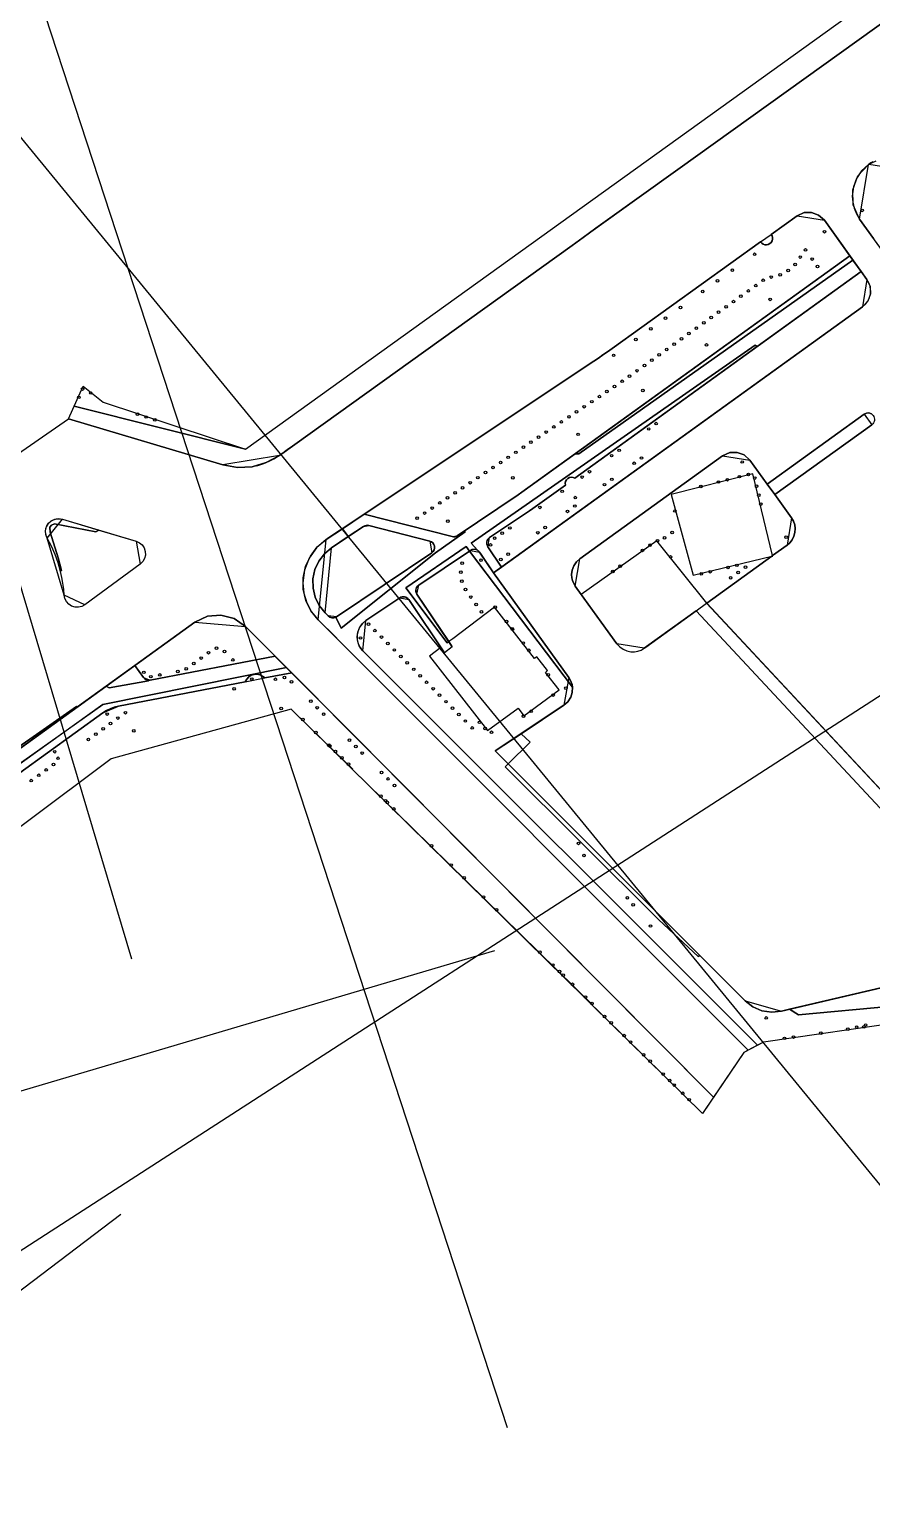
# Model space of a CAD drawing. Header units: metres. Extents: x 13966 to 15478, y -1639 to -430.
# Drawn here: x 14383.4 to 14512.6, y -1290.7 to -1066.7 of the extents above; entities that cross this region are included whole.
import ezdxf

# ---------------------------------------------------------------- set-up
doc = ezdxf.new("R2010")
doc.units = ezdxf.units.M
for name, color, linetype in [('BOUNDARY', 7, 'Continuous'), ('CURB', 7, 'Continuous'), ('ELECTR_CABLE', 7, 'Continuous'), ('ELECTR_CABLE_COMM', 7, 'Continuous'), ('GAS', 7, 'Continuous'), ('GRASS', 7, 'Continuous'), ('OVERHEAD_POWER_LINE', 7, 'Continuous'), ('ROAD', 7, 'Continuous'), ('SEWER', 7, 'Continuous'), ('SIDEWALK_PATH', 7, 'Continuous')]:
    doc.layers.add(name, color=color, linetype=linetype)

# ---------------------------------------------------------------- blocks, each defined once
blk = doc.blocks.new('СПИРЕЯ_GREFSHEIM')
blk.add_circle((0, 0), 0.2)
blk = doc.blocks.new('ПУЗЫРЕПЛОДНИК_LADY_IN_RED')
blk.add_circle((0, 0), 0.2)
blk = doc.blocks.new('ПУЗЫРЕПЛОДНИК_TINY_WINE_GOLD')
blk.add_circle((0, 0), 0.2)
blk = doc.blocks.new('ЛАПЧАТКА_GOLDFINGER')
blk.add_circle((0, 0), 0.2)
blk = doc.blocks.new('ИВА_БУЛЛАТА')
blk.add_circle((0, 0), 0.2)
blk = doc.blocks.new('КЛЕН_CRIMSON_SENTRY')
blk.add_circle((0, 0), 0.2)
blk = doc.blocks.new('КЛЕН_ГИННАЛА')
blk.add_circle((0, 0), 0.2)
blk = doc.blocks.new('КЛЕН_PRINCETON_GOLD')
blk.add_circle((0, 0), 0.2)

msp = doc.modelspace()

# ---------------------------------------------------------------- linework, layer by layer
at = {"layer": 'BOUNDARY'}
for points in [[(14369.74, -1140.02), (14389.41, -1126.41), (14391.67, -1121.39), (14394.71, -1123.83), (14416.58, -1131.07), (14571.79, -1019.44)], [(14517.93, -1218.8), (14496.01, -1221.94), (14492.95, -1223.55), (14486.61, -1232.9), (14423.56, -1170.9), (14395.94, -1178.55), (14250.71, -1287.29)]]:
    msp.add_lwpolyline(points, dxfattribs=at)
at = {"layer": 'CURB'}
for points in [[(14571.62, -1019.25), (14572.36, -1020.29), (14571.67, -1024.47), (14482.84, -1088.16)], [(14553.17, -1085.33), (14525.33, -1105.71), (14516.92, -1104.37), (14510.73, -1095.78), (14512.08, -1087.4), (14512.16, -1087.35), (14516.35, -1088.02), (14517.52, -1089.65), (14521.24, -1086.96), (14522.82, -1085.82), (14541.85, -1072.09), (14539.51, -1068.85)], [(14482.84, -1088.16), (14471.34, -1096.41), (14470.28, -1097.18), (14468.31, -1098.63), (14467.23, -1099.42), (14466.65, -1099.83)], [(14493.65, -1223.18), (14427.68, -1157.21), (14428.92, -1144.91), (14469.95, -1117.56), (14472.76, -1115.63), (14495.54, -1099.29), (14497.17, -1098.12), (14501.13, -1095.28), (14505.32, -1095.97), (14511.85, -1105.03), (14511.17, -1109.22), (14454.57, -1150), (14466.14, -1166.06), (14465.37, -1170.31), (14454.86, -1177.32), (14493.15, -1215.61), (14498.76, -1217.21), (14534.97, -1208.73), (14485.67, -1155.82), (14477.69, -1161.57), (14473.51, -1160.89), (14467.13, -1152.04), (14467.81, -1147.85), (14489.72, -1132.07), (14493.9, -1132.75), (14496.54, -1136.4), (14511.42, -1125.68)], [(14466.65, -1099.83), (14421.75, -1132.01), (14413.07, -1133.46), (14389.41, -1126.41)], [(14434.74, -1141.03), (14448.23, -1144.46), (14449.03, -1144.33), (14458.37, -1138.06), (14458.93, -1137.67), (14509.22, -1101.39)], [(14509.22, -1101.39), (14510.98, -1103.82)], [(14467.08, -1135.49), (14510.98, -1103.82)], [(14390.28, -1124.47), (14416.58, -1131.07)], [(14511.42, -1125.68), (14512.59, -1127.3), (14497.7, -1138.02), (14500.28, -1141.6), (14499.6, -1145.78), (14487.31, -1154.64), (14537.22, -1208.21), (14560.32, -1202.8), (14555.3, -1192.89)], [(14418.29, -1133.59), (14418.89, -1133.43), (14419.36, -1133.27), (14420.21, -1132.91), (14420.88, -1132.56), (14421.86, -1131.93), (14422.96, -1131.13), (14424.07, -1130.34)], [(14455.81, -1149.17), (14453.7, -1146.01), (14453.97, -1144.62), (14460.08, -1140.53), (14460.64, -1140.14), (14465.6, -1136.56)], [(14433.15, -1142.09), (14429.12, -1144.74)], [(14448.26, -1161.37), (14442.85, -1153.29), (14443.12, -1151.9), (14451.06, -1146.57), (14452.45, -1146.85), (14454.57, -1150)], [(14495.04, -1222.45), (14434.55, -1161.96), (14435, -1157.34), (14440.21, -1153.85), (14441.6, -1154.12), (14447.07, -1162.27)], [(14261.05, -1351.72), (14262.52, -1349.77), (14263.81, -1339.99), (14241.73, -1285.54), (14243.56, -1278.58), (14248.61, -1274.71), (14327.93, -1215.98), (14328.92, -1215.26), (14408.8, -1157.6), (14416.57, -1158.23), (14488.32, -1230.38)], [(14429.11, -1158.59), (14431.99, -1161.52)], [(14399.61, -1164.23), (14400.93, -1166.07), (14401.93, -1166.46), (14421.09, -1162.77)], [(14421.09, -1162.77), (14423.65, -1165.33)], [(14267.87, -1335.43), (14264.75, -1336.11), (14263.61, -1335.51), (14244.1, -1287.4), (14246.09, -1280.32), (14329.72, -1218.39), (14330.67, -1217.69), (14366.89, -1191.55), (14369.18, -1189.89), (14394.69, -1171.48), (14397.07, -1170.45), (14416.53, -1166.71), (14419.54, -1166.13), (14423.64, -1165.34)]]:
    msp.add_lwpolyline(points, dxfattribs=at)
for points in [[(14388.75, -1153.42), (14386.17, -1144.69), (14388.48, -1141.79), (14399.78, -1145.15), (14400.4, -1148.68), (14391.94, -1154.92)], [(14435.45, -1142.76), (14444.82, -1145.14), (14445.13, -1146.94), (14430.49, -1156.76), (14429.23, -1156.63), (14428.75, -1156.15), (14429.75, -1146.16), (14434.65, -1142.9)]]:
    msp.add_lwpolyline(points, close=True, dxfattribs=at)
at = {"layer": 'ELECTR_CABLE'}
msp.add_line((14143.68, -1300.06), (14454.79, -1207.93), dxfattribs=at)
at = {"layer": 'ELECTR_CABLE_COMM'}
msp.add_line((14456.71, -1281.1), (14354.22, -967.82), dxfattribs=at)
at = {"layer": 'GAS'}
for p, q in [((14378.96, -1079.46), (14616.6, -1369.15)), ((14370.31, -1112.78), (14399.07, -1209.19))]:
    msp.add_line(p, q, dxfattribs=at)
at = {"layer": 'GRASS'}
for points in [[(14512.87, -1098.75), (14510.73, -1095.78), (14509.74, -1093.61), (14509.67, -1091.31), (14510.47, -1089.15), (14512.08, -1087.4), (14512.16, -1087.35), (14513.25, -1086.85)], [(14517.93, -1218.8), (14496.01, -1221.94), (14495.04, -1222.45), (14434.55, -1161.96), (14434.24, -1161.59), (14433.99, -1161.18), (14433.81, -1160.74), (14433.71, -1160.27), (14433.72, -1160.19), (14433.72, -1160.11), (14433.7, -1160.03), (14433.67, -1159.95), (14433.67, -1159.89), (14433.67, -1159.84), (14433.76, -1159.1), (14434.03, -1158.42), (14434.44, -1157.83), (14435, -1157.34), (14440.21, -1153.85), (14440.39, -1153.76), (14440.57, -1153.7), (14440.77, -1153.68), (14440.96, -1153.7), (14441.15, -1153.76), (14441.32, -1153.85), (14441.47, -1153.97), (14441.6, -1154.12), (14446.53, -1161.47), (14444.77, -1162.81), (14453.69, -1174.2), (14458.38, -1170.74), (14459.25, -1171.92), (14464.63, -1167.94), (14462.54, -1165.27), (14462.89, -1164.99), (14461.23, -1162.87), (14460.88, -1163.14), (14454.72, -1155.27), (14448.33, -1160.13), (14447.72, -1160.56), (14442.85, -1153.29), (14442.77, -1153.16), (14442.72, -1153.02), (14442.69, -1152.88), (14442.68, -1152.73), (14442.71, -1152.49), (14442.79, -1152.26), (14442.93, -1152.06), (14443.12, -1151.9), (14450.89, -1146.69), (14466.69, -1167.53), (14466.66, -1168.34), (14466.42, -1169.1), (14465.98, -1169.77), (14465.37, -1170.31), (14458.83, -1174.68), (14454.86, -1177.32), (14456.84, -1179.3), (14456.39, -1179.75), (14479.92, -1203.23), (14485.95, -1208.82), (14486.22, -1208.68), (14493.15, -1215.61), (14494.36, -1216.55), (14495.75, -1217.14), (14497.24, -1217.37), (14498.76, -1217.21), (14499.98, -1216.93), (14501.37, -1217.8), (14515.7, -1216.45)], [(14369.19, -1189.89), (14394.69, -1171.48), (14395.24, -1171.13), (14395.83, -1170.84), (14396.44, -1170.61), (14397.07, -1170.45), (14416.53, -1166.71), (14416.75, -1166.3), (14417.05, -1165.97), (14417.43, -1165.72), (14417.87, -1165.58), (14418.33, -1165.55), (14418.78, -1165.64), (14419.19, -1165.83), (14419.54, -1166.13), (14423.64, -1165.34), (14488.32, -1230.38), (14486.61, -1232.9), (14469.76, -1216.33), (14469.81, -1216.28), (14442.24, -1189.22), (14432.98, -1180.17), (14433.03, -1180.12), (14428.83, -1176.09), (14423.56, -1170.9), (14395.94, -1178.55), (14250.71, -1287.29)]]:
    msp.add_lwpolyline(points, dxfattribs=at)
for points in [[(14448.23, -1144.46), (14434.74, -1141.03), (14469.95, -1117.56), (14470.66, -1117.09), (14471.36, -1116.61), (14472.06, -1116.12), (14472.76, -1115.63), (14495.54, -1099.29), (14495.72, -1099.49), (14495.94, -1099.63), (14496.19, -1099.71), (14496.46, -1099.72), (14496.72, -1099.66), (14496.95, -1099.54), (14497.15, -1099.36), (14497.29, -1099.13), (14497.36, -1098.87), (14497.36, -1098.61), (14497.3, -1098.36), (14497.17, -1098.12), (14501.13, -1095.28), (14502.22, -1094.79), (14503.37, -1094.76), (14504.44, -1095.16), (14505.32, -1095.97), (14509.22, -1101.39), (14458.93, -1137.67), (14458.37, -1138.06), (14449.03, -1144.33), (14448.84, -1144.42), (14448.64, -1144.48), (14448.43, -1144.49)], [(14465.6, -1136.56), (14465.59, -1136.27), (14465.65, -1136), (14465.79, -1135.75), (14466, -1135.55), (14466.25, -1135.42), (14466.53, -1135.37), (14466.81, -1135.39), (14467.08, -1135.49), (14510.98, -1103.82), (14511.85, -1105.03), (14512.34, -1106.11), (14512.37, -1107.26), (14511.98, -1108.34), (14511.17, -1109.22), (14455.79, -1149.12), (14453.7, -1146.01), (14453.55, -1145.64), (14453.55, -1145.26), (14453.69, -1144.91), (14453.97, -1144.62), (14460.08, -1140.53), (14460.64, -1140.14)], [(14416.58, -1131.07), (14390.28, -1124.47), (14391.67, -1121.39), (14394.71, -1123.83)], [(14497.7, -1138.02), (14496.54, -1136.4), (14511.42, -1125.68), (14511.78, -1125.51), (14512.16, -1125.5), (14512.52, -1125.63), (14512.81, -1125.89), (14512.91, -1126.07), (14512.97, -1126.25), (14513, -1126.44), (14512.99, -1126.64), (14512.94, -1126.83), (14512.85, -1127.01), (14512.74, -1127.17), (14512.59, -1127.3)], [(14467.13, -1152.04), (14466.89, -1151.64), (14466.71, -1151.21), (14466.6, -1150.76), (14466.57, -1150.29), (14466.65, -1149.58), (14466.9, -1148.92), (14467.29, -1148.34), (14467.81, -1147.85), (14489.72, -1132.07), (14490.8, -1131.58), (14491.95, -1131.54), (14493.03, -1131.94), (14493.9, -1132.75), (14496.54, -1136.4), (14497.7, -1138.02), (14500.28, -1141.6), (14500.58, -1142.11), (14500.77, -1142.66), (14500.84, -1143.24), (14500.81, -1143.83), (14500.66, -1144.4), (14500.4, -1144.93), (14500.04, -1145.39), (14499.6, -1145.78), (14497.39, -1147.37), (14494.37, -1134.85), (14481.83, -1138.02), (14485.21, -1150.36), (14497.25, -1147.48), (14487.31, -1154.64), (14479.65, -1145.13), (14468.05, -1153.32)], [(14386.17, -1144.69), (14385.95, -1144.13), (14385.91, -1143.55), (14386.04, -1142.98), (14386.34, -1142.46), (14386.78, -1142.05), (14387.31, -1141.8), (14387.89, -1141.7), (14388.48, -1141.79), (14394.08, -1143.45), (14393.61, -1143.71), (14387.25, -1142.5), (14386.83, -1142.72), (14386.55, -1143.02), (14386.62, -1143.79), (14387.81, -1147.7), (14388.34, -1149.65), (14388.21, -1149.83), (14387.84, -1148.49), (14387.37, -1147.19), (14386.81, -1145.92)], [(14386.62, -1143.79), (14386.55, -1143.02), (14386.83, -1142.72), (14387.25, -1142.5), (14393.61, -1143.71), (14394.08, -1143.45), (14399.78, -1145.15), (14400.29, -1145.39), (14400.71, -1145.74), (14401.01, -1146.2), (14401.18, -1146.73), (14401.2, -1147.28), (14401.07, -1147.82), (14400.8, -1148.29), (14400.4, -1148.68), (14391.94, -1154.92), (14391.46, -1155.18), (14390.95, -1155.3), (14390.42, -1155.28), (14389.9, -1155.12), (14389.45, -1154.83), (14389.1, -1154.43), (14388.86, -1153.95), (14388.75, -1153.42), (14388.68, -1152.52), (14388.57, -1151.61), (14388.41, -1150.72), (14388.21, -1149.83), (14388.34, -1149.65), (14387.81, -1147.7)], [(14428.75, -1156.15), (14427.85, -1155.03), (14427.23, -1153.75), (14426.91, -1152.36), (14426.89, -1150.92), (14427.19, -1149.51), (14427.79, -1148.22), (14428.65, -1147.09), (14429.75, -1146.16), (14434.65, -1142.9), (14434.84, -1142.8), (14435.04, -1142.74), (14435.24, -1142.73), (14435.45, -1142.76), (14444.82, -1145.14), (14445.08, -1145.25), (14445.3, -1145.43), (14445.46, -1145.67), (14445.55, -1145.94), (14445.56, -1146.23), (14445.49, -1146.51), (14445.34, -1146.75), (14445.13, -1146.94), (14430.49, -1156.76), (14430.41, -1156.8), (14430.1, -1156.91), (14429.79, -1156.92), (14429.49, -1156.82), (14429.23, -1156.63)], [(14466.69, -1167.53), (14450.89, -1146.69), (14451.06, -1146.57), (14451.33, -1146.45), (14451.61, -1146.4), (14451.89, -1146.44), (14452.15, -1146.56), (14452.59, -1147.05), (14454.57, -1150), (14466.14, -1166.06), (14466.35, -1166.4), (14466.51, -1166.76), (14466.63, -1167.14)], [(14534.97, -1208.73), (14485.67, -1155.82), (14487.27, -1154.67), (14537.22, -1208.21)], [(14400.93, -1166.07), (14399.61, -1164.23), (14408.8, -1157.6), (14410.73, -1156.67), (14412.8, -1156.48), (14414.82, -1157.01), (14416.57, -1158.23), (14421.09, -1162.77), (14401.93, -1166.46), (14401.84, -1166.48), (14401.75, -1166.48), (14401.69, -1166.48), (14401.47, -1166.44), (14401.26, -1166.36), (14401.08, -1166.23)], [(14479.92, -1203.23), (14456.39, -1179.75), (14456.84, -1179.3), (14486.22, -1208.68), (14485.95, -1208.82)], [(14501.37, -1217.8), (14499.98, -1216.93), (14553.33, -1204.44), (14549.34, -1207.49), (14525.58, -1214.97), (14515.7, -1216.45)]]:
    msp.add_lwpolyline(points, close=True, dxfattribs=at)
at = {"layer": 'OVERHEAD_POWER_LINE'}
msp.add_line((14350.04, -1274.56), (14561.85, -1137.82), dxfattribs=at)
at = {"layer": 'ROAD'}
for points in [[(14369.74, -1140.02), (14389.41, -1126.41), (14413.07, -1133.46), (14415.32, -1133.86), (14417.58, -1133.74), (14419.75, -1133.12), (14421.75, -1132.01), (14466.65, -1099.83), (14467.23, -1099.42), (14468.31, -1098.63), (14470.28, -1097.18), (14471.34, -1096.41), (14482.84, -1088.16), (14571.67, -1024.47)], [(14512.73, -1087.02), (14512.44, -1087.17), (14512.16, -1087.35), (14512.08, -1087.4), (14511.03, -1088.37), (14510.25, -1089.54), (14509.76, -1090.85), (14509.59, -1092.27), (14509.67, -1093.2), (14509.88, -1094.11), (14510.24, -1094.97), (14510.73, -1095.78), (14512.87, -1098.75)], [(14512.81, -1125.89), (14512.52, -1125.63), (14512.16, -1125.5), (14511.78, -1125.51), (14511.42, -1125.68), (14496.54, -1136.4), (14493.9, -1132.75), (14493.03, -1131.94), (14491.95, -1131.54), (14490.8, -1131.58), (14489.72, -1132.07), (14467.81, -1147.85), (14467.29, -1148.34), (14466.9, -1148.92), (14466.65, -1149.58), (14466.57, -1150.29), (14466.6, -1150.76), (14466.71, -1151.21), (14466.89, -1151.64), (14467.13, -1152.04), (14468.05, -1153.32), (14473.51, -1160.89), (14473.94, -1161.37), (14474.45, -1161.74), (14475.03, -1161.99), (14475.66, -1162.12), (14476.2, -1162.13), (14476.73, -1162.03), (14477.23, -1161.85), (14477.7, -1161.58), (14477.92, -1161.4), (14485.67, -1155.82), (14534.97, -1208.73), (14499.98, -1216.93), (14498.76, -1217.21), (14497.24, -1217.37), (14495.75, -1217.14), (14494.36, -1216.55), (14493.15, -1215.61), (14486.22, -1208.68), (14456.84, -1179.3), (14460.2, -1175.97), (14458.83, -1174.68), (14465.37, -1170.31), (14465.98, -1169.77), (14466.42, -1169.1), (14466.66, -1168.34), (14466.69, -1167.53), (14466.63, -1167.14), (14466.51, -1166.76), (14466.35, -1166.4), (14466.14, -1166.06), (14454.57, -1150), (14455.79, -1149.12), (14511.17, -1109.22), (14511.61, -1108.83), (14511.96, -1108.36), (14512.22, -1107.83), (14512.37, -1107.26), (14512.41, -1106.67), (14512.33, -1106.09), (14512.14, -1105.54), (14511.85, -1105.03), (14510.98, -1103.82), (14509.7, -1102.06), (14509.22, -1101.39), (14505.32, -1095.97), (14504.44, -1095.16), (14503.37, -1094.76), (14502.22, -1094.79), (14501.13, -1095.28), (14497.17, -1098.12), (14497.3, -1098.36), (14497.36, -1098.61), (14497.36, -1098.87), (14497.29, -1099.13), (14497.15, -1099.36), (14496.95, -1099.54), (14496.72, -1099.66), (14496.46, -1099.72), (14496.19, -1099.71), (14495.94, -1099.63), (14495.72, -1099.49), (14495.54, -1099.29), (14472.76, -1115.63), (14472.06, -1116.12), (14471.36, -1116.61), (14470.66, -1117.09), (14469.95, -1117.56), (14434.74, -1141.03), (14431.41, -1143.25), (14428.92, -1144.91), (14427.42, -1146.2), (14426.3, -1147.79), (14425.6, -1149.61), (14425.36, -1151.57), (14425.51, -1153.13), (14425.96, -1154.62), (14426.69, -1155.99), (14427.68, -1157.21), (14493.65, -1223.18), (14492.95, -1223.55), (14488.32, -1230.38), (14423.64, -1165.34), (14422.82, -1164.52), (14421.09, -1162.77), (14416.57, -1158.23), (14414.82, -1157.01), (14412.8, -1156.48), (14410.73, -1156.67), (14408.8, -1157.6), (14399.61, -1164.23), (14395.21, -1167.41), (14390.82, -1170.58), (14390.66, -1170.49), (14376.12, -1180.6)], [(14537.22, -1208.21), (14487.31, -1154.64), (14497.25, -1147.48), (14497.41, -1147.44), (14497.39, -1147.37), (14499.6, -1145.78), (14500.04, -1145.39), (14500.4, -1144.93), (14500.66, -1144.4), (14500.81, -1143.83), (14500.84, -1143.24), (14500.77, -1142.66), (14500.58, -1142.11), (14500.28, -1141.6), (14497.7, -1138.02), (14512.59, -1127.3)]]:
    msp.add_lwpolyline(points, dxfattribs=at)
for points in [[(14386.17, -1144.69), (14386.06, -1144.46), (14385.97, -1144.22), (14385.92, -1143.96), (14385.91, -1143.7), (14385.96, -1143.24), (14386.12, -1142.81), (14386.37, -1142.42), (14386.71, -1142.1), (14387.12, -1141.87), (14387.56, -1141.73), (14388.02, -1141.71), (14388.48, -1141.79), (14394.08, -1143.45), (14399.78, -1145.15), (14400.29, -1145.39), (14400.71, -1145.74), (14401.01, -1146.2), (14401.18, -1146.73), (14401.2, -1147.28), (14401.07, -1147.82), (14400.8, -1148.29), (14400.4, -1148.68), (14391.94, -1154.92), (14391.46, -1155.18), (14390.95, -1155.3), (14390.42, -1155.28), (14389.9, -1155.12), (14389.45, -1154.83), (14389.1, -1154.43), (14388.86, -1153.95), (14388.75, -1153.42), (14388.68, -1152.52), (14388.57, -1151.61), (14388.41, -1150.72), (14388.21, -1149.83), (14387.84, -1148.49), (14387.37, -1147.19), (14386.81, -1145.92)], [(14345.49, -1203.3), (14345.43, -1203.05), (14376.12, -1180.6), (14390.66, -1170.49), (14390.82, -1170.58)], [(14456.84, -1179.3), (14454.86, -1177.32), (14458.83, -1174.68), (14460.2, -1175.97)]]:
    msp.add_lwpolyline(points, close=True, dxfattribs=at)
at = {"layer": 'SEWER'}
msp.add_line((14397.45, -1248.4), (14181.81, -1411.9), dxfattribs=at)
at = {"layer": 'SIDEWALK_PATH'}
for points in [[(14413.07, -1133.46), (14389.41, -1126.41), (14390.28, -1124.47), (14416.58, -1131.07), (14571.77, -1019.45), (14572.36, -1020.29), (14572.85, -1021.37), (14572.89, -1022.52), (14572.49, -1023.6), (14571.67, -1024.47), (14421.75, -1132.01), (14419.75, -1133.12), (14417.58, -1133.74), (14415.32, -1133.86)], [(14427.68, -1157.21), (14426.58, -1155.82), (14425.82, -1154.25), (14425.42, -1152.54), (14425.4, -1150.77), (14425.77, -1149.04), (14426.5, -1147.45), (14427.56, -1146.05), (14428.92, -1144.91), (14431.41, -1143.25), (14432.3, -1144.46), (14429.75, -1146.16), (14428.65, -1147.09), (14427.79, -1148.22), (14427.19, -1149.51), (14426.89, -1150.92), (14426.91, -1152.36), (14427.23, -1153.75), (14427.85, -1155.03), (14428.75, -1156.15), (14429.23, -1156.63), (14429.49, -1156.82), (14429.79, -1156.92), (14430.1, -1156.91), (14430.41, -1156.81), (14431.25, -1158.49), (14445.68, -1146.96), (14450.23, -1143.74), (14450.15, -1143.57), (14458.37, -1138.06), (14458.93, -1137.67), (14467.09, -1131.78), (14467.65, -1131.76), (14509.7, -1102.06), (14510.98, -1103.82), (14495.01, -1115.34), (14494.69, -1115.11), (14451.18, -1145.45), (14452.15, -1146.56), (14451.89, -1146.44), (14451.61, -1146.4), (14451.33, -1146.45), (14451.06, -1146.57), (14450.89, -1146.69), (14450.38, -1146), (14441.12, -1152.33), (14447.49, -1160.74), (14447.72, -1160.56), (14448.26, -1161.37), (14447.07, -1162.27), (14441.6, -1154.12), (14441.47, -1153.97), (14441.32, -1153.85), (14441.15, -1153.76), (14440.96, -1153.7), (14440.77, -1153.68), (14440.57, -1153.7), (14440.39, -1153.76), (14440.21, -1153.85), (14435, -1157.34), (14434.49, -1157.77), (14434.1, -1158.3), (14433.82, -1158.89), (14433.69, -1159.54), (14433.7, -1160.21), (14433.85, -1160.85), (14434.14, -1161.44), (14434.55, -1161.96), (14495.04, -1222.45), (14493.65, -1223.18)], [(14467.65, -1131.76), (14467.09, -1131.78), (14509.22, -1101.39), (14509.7, -1102.06)], [(14467.08, -1135.49), (14466.81, -1135.39), (14466.53, -1135.37), (14466.25, -1135.42), (14466, -1135.55), (14465.79, -1135.75), (14465.65, -1136), (14465.59, -1136.27), (14465.6, -1136.56), (14460.64, -1140.14), (14460.08, -1140.53), (14453.97, -1144.62), (14453.82, -1144.75), (14453.7, -1144.9), (14453.6, -1145.07), (14453.55, -1145.26), (14453.53, -1145.46), (14453.55, -1145.65), (14453.61, -1145.84), (14453.7, -1146.01), (14455.79, -1149.12), (14454.57, -1150), (14452.45, -1146.85), (14452.39, -1146.76), (14452.32, -1146.69), (14452.24, -1146.62), (14452.15, -1146.56), (14451.18, -1145.45), (14494.69, -1115.11), (14495.01, -1115.34)], [(14431.25, -1158.49), (14430.41, -1156.81), (14430.49, -1156.76), (14445.13, -1146.94), (14445.34, -1146.75), (14445.49, -1146.51), (14445.56, -1146.23), (14445.55, -1145.94), (14445.46, -1145.67), (14445.3, -1145.43), (14445.08, -1145.25), (14444.82, -1145.14), (14435.45, -1142.76), (14435.24, -1142.73), (14435.04, -1142.74), (14434.84, -1142.8), (14434.65, -1142.9), (14432.3, -1144.46), (14431.41, -1143.25), (14434.74, -1141.03), (14448.23, -1144.46), (14448.43, -1144.49), (14448.64, -1144.48), (14448.84, -1144.42), (14449.03, -1144.33), (14450.15, -1143.57), (14450.23, -1143.74), (14445.68, -1146.96)], [(14447.49, -1160.74), (14441.12, -1152.33), (14450.38, -1146), (14450.89, -1146.69), (14443.12, -1151.9), (14442.84, -1152.18), (14442.7, -1152.54), (14442.69, -1152.92), (14442.85, -1153.29), (14447.72, -1160.56)], [(14395.67, -1167.63), (14395.21, -1167.41), (14399.61, -1164.23), (14400.93, -1166.07), (14401.08, -1166.23), (14401.26, -1166.36), (14401.47, -1166.44), (14401.69, -1166.48), (14401.69, -1166.56)]]:
    msp.add_lwpolyline(points, close=True, dxfattribs=at)
for points in [[(14328.92, -1215.26), (14395.21, -1167.41), (14395.67, -1167.63), (14401.69, -1166.56), (14401.75, -1166.48), (14401.84, -1166.48), (14401.93, -1166.46), (14421.09, -1162.77), (14422.82, -1164.52), (14394.67, -1170.22), (14347.34, -1204.12)], [(14375.66, -1183.62), (14394.67, -1170.22), (14422.82, -1164.52), (14423.64, -1165.34), (14419.54, -1166.13), (14419.19, -1165.83), (14418.78, -1165.64), (14418.33, -1165.55), (14417.87, -1165.58), (14417.43, -1165.72), (14417.05, -1165.97), (14416.75, -1166.3), (14416.53, -1166.71), (14397.07, -1170.45), (14396.44, -1170.61), (14395.83, -1170.84), (14395.24, -1171.13), (14394.69, -1171.48), (14369.19, -1189.89)]]:
    msp.add_lwpolyline(points, dxfattribs=at)

# ---------------------------------------------------------------- block references
at = {"layer": 'BUSH'}
for name, p in [('ИВА_БУЛЛАТА', (14511.1, -1094.45)), ('ПУЗЫРЕПЛОДНИК_TINY_WINE_GOLD', (14505.35, -1097.72)), ('ПУЗЫРЕПЛОДНИК_TINY_WINE_GOLD', (14494.63, -1101.18)), ('СПИРЕЯ_GREFSHEIM', (14501.63, -1101.6)), ('ИВА_БУЛЛАТА', (14502.43, -1100.51)), ('СПИРЕЯ_GREFSHEIM', (14503.44, -1101.91)), ('ПУЗЫРЕПЛОДНИК_LADY_IN_RED', (14491.21, -1103.62)), ('ИВА_БУЛЛАТА', (14497.18, -1104.67)), ('ЛАПЧАТКА_GOLDFINGER', (14498.54, -1104.32)), ('ПУЗЫРЕПЛОДНИК_TINY_WINE_GOLD', (14499.77, -1103.66)), ('ПУЗЫРЕПЛОДНИК_LADY_IN_RED', (14500.82, -1102.74)), ('ИВА_БУЛЛАТА', (14504.26, -1103.05)), ('ИВА_БУЛЛАТА', (14486.66, -1106.89)), ('СПИРЕЯ_GREFSHEIM', (14488.94, -1105.25)), ('ПУЗЫРЕПЛОДНИК_TINY_WINE_GOLD', (14493.66, -1106.8)), ('ПУЗЫРЕПЛОДНИК_LADY_IN_RED', (14494.79, -1105.98)), ('СПИРЕЯ_GREFSHEIM', (14495.93, -1105.16)), ('СПИРЕЯ_GREFSHEIM', (14490.24, -1109.24)), ('ИВА_БУЛЛАТА', (14491.38, -1108.43)), ('ЛАПЧАТКА_GOLDFINGER', (14492.52, -1107.61)), ('ПУЗЫРЕПЛОДНИК_TINY_WINE_GOLD', (14480.97, -1110.96)), ('ЛАПЧАТКА_GOLDFINGER', (14483.25, -1109.33)), ('ПУЗЫРЕПЛОДНИК_TINY_WINE_GOLD', (14487.97, -1110.87)), ('ПУЗЫРЕПЛОДНИК_LADY_IN_RED', (14489.1, -1110.06)), ('ПУЗЫРЕПЛОДНИК_LADY_IN_RED', (14478.7, -1112.6)), ('СПИРЕЯ_GREFSHEIM', (14484.55, -1113.32)), ('ИВА_БУЛЛАТА', (14485.69, -1112.51)), ('ЛАПЧАТКА_GOLDFINGER', (14486.83, -1111.69)), ('СПИРЕЯ_GREFSHEIM', (14476.42, -1114.23)), ('ЛАПЧАТКА_GOLDFINGER', (14481.14, -1115.77)), ('ПУЗЫРЕПЛОДНИК_TINY_WINE_GOLD', (14482.28, -1114.95)), ('ПУЗЫРЕПЛОДНИК_LADY_IN_RED', (14483.41, -1114.14)), ('ИВА_БУЛЛАТА', (14473.01, -1116.67)), ('ПУЗЫРЕПЛОДНИК_LADY_IN_RED', (14477.73, -1118.22)), ('СПИРЕЯ_GREFSHEIM', (14478.86, -1117.4)), ('ИВА_БУЛЛАТА', (14480, -1116.58)), ('ЛАПЧАТКА_GOLDFINGER', (14475.45, -1119.85)), ('ПУЗЫРЕПЛОДНИК_TINY_WINE_GOLD', (14476.59, -1119.03)), ('ПУЗЫРЕПЛОДНИК_TINY_WINE_GOLD', (14391.58, -1121.84)), ('ЛАПЧАТКА_GOLDFINGER', (14392.82, -1122.44)), ('ПУЗЫРЕПЛОДНИК_LADY_IN_RED', (14471.98, -1122.22)), ('СПИРЕЯ_GREFSHEIM', (14473.15, -1121.44)), ('ИВА_БУЛЛАТА', (14474.3, -1120.65)), ('ПУЗЫРЕПЛОДНИК_LADY_IN_RED', (14391, -1123.11)), ('ИВА_БУЛЛАТА', (14468.49, -1124.55)), ('ЛАПЧАТКА_GOLDFINGER', (14469.65, -1123.77)), ('ПУЗЫРЕПЛОДНИК_TINY_WINE_GOLD', (14470.82, -1123)), ('СПИРЕЯ_GREFSHEIM', (14399.98, -1125.68)), ('ПУЗЫРЕПЛОДНИК_LADY_IN_RED', (14401.31, -1126.12)), ('ПУЗЫРЕПЛОДНИК_TINY_WINE_GOLD', (14402.64, -1126.56)), ('ПУЗЫРЕПЛОДНИК_TINY_WINE_GOLD', (14464.99, -1126.88)), ('ПУЗЫРЕПЛОДНИК_LADY_IN_RED', (14466.16, -1126.1)), ('СПИРЕЯ_GREFSHEIM', (14467.32, -1125.32)), ('СПИРЕЯ_GREFSHEIM', (14479.51, -1127.14)), ('СПИРЕЯ_GREFSHEIM', (14461.5, -1129.21)), ('ИВА_БУЛЛАТА', (14462.66, -1128.43)), ('ЛАПЧАТКА_GOLDFINGER', (14463.83, -1127.65)), ('ИВА_БУЛЛАТА', (14478.38, -1127.96)), ('ЛАПЧАТКА_GOLDFINGER', (14458, -1131.54)), ('ПУЗЫРЕПЛОДНИК_TINY_WINE_GOLD', (14459.17, -1130.76)), ('ПУЗЫРЕПЛОДНИК_LADY_IN_RED', (14460.33, -1129.98)), ('ЛАПЧАТКА_GOLDFINGER', (14473.84, -1131.23)), ('ПУЗЫРЕПЛОДНИК_LADY_IN_RED', (14454.51, -1133.87)), ('СПИРЕЯ_GREFSHEIM', (14455.68, -1133.09)), ('ИВА_БУЛЛАТА', (14456.84, -1132.31)), ('ПУЗЫРЕПЛОДНИК_TINY_WINE_GOLD', (14472.7, -1132.05)), ('ИВА_БУЛЛАТА', (14476.14, -1133.22)), ('ЛАПЧАТКА_GOLDFINGER', (14477.28, -1132.41)), ('ЛАПЧАТКА_GOLDFINGER', (14492.73, -1133.02)), ('ИВА_БУЛЛАТА', (14451.02, -1136.2)), ('ЛАПЧАТКА_GOLDFINGER', (14452.18, -1135.42)), ('ПУЗЫРЕПЛОДНИК_TINY_WINE_GOLD', (14453.35, -1134.64)), ('СПИРЕЯ_GREFSHEIM', (14468.16, -1135.33)), ('ПУЗЫРЕПЛОДНИК_LADY_IN_RED', (14469.3, -1134.51)), ('СПИРЕЯ_GREFSHEIM', (14472.73, -1135.68)), ('ИВА_БУЛЛАТА', (14489.08, -1136.09)), ('ЛАПЧАТКА_GOLDFINGER', (14490.44, -1135.74)), ('СПИРЕЯ_GREFSHEIM', (14492.3, -1135.27)), ('ИВА_БУЛЛАТА', (14493.66, -1134.93)), ('ПУЗЫРЕПЛОДНИК_TINY_WINE_GOLD', (14494.64, -1135.48)), ('ПУЗЫРЕПЛОДНИК_LADY_IN_RED', (14448.69, -1137.75)), ('СПИРЕЯ_GREFSHEIM', (14449.85, -1136.97)), ('ЛАПЧАТКА_GOLDFINGER', (14465.12, -1137.52)), ('ПУЗЫРЕПЛОДНИК_LADY_IN_RED', (14471.6, -1136.5)), ('СПИРЕЯ_GREFSHEIM', (14486.37, -1136.77)), ('ПУЗЫРЕПЛОДНИК_LADY_IN_RED', (14494.93, -1136.74)), ('СПИРЕЯ_GREFSHEIM', (14495.25, -1138.11)), ('ИВА_БУЛЛАТА', (14445.19, -1140.08)), ('ЛАПЧАТКА_GOLDFINGER', (14446.36, -1139.3)), ('ПУЗЫРЕПЛОДНИК_TINY_WINE_GOLD', (14447.52, -1138.52)), ('ПУЗЫРЕПЛОДНИК_TINY_WINE_GOLD', (14461.71, -1139.98)), ('ЛАПЧАТКА_GOLDFINGER', (14465.92, -1140.59)), ('ПУЗЫРЕПЛОДНИК_TINY_WINE_GOLD', (14467.05, -1139.77)), ('ИВА_БУЛЛАТА', (14482.41, -1140.53)), ('ИВА_БУЛЛАТА', (14495.58, -1139.47)), ('ПУЗЫРЕПЛОДНИК_LADY_IN_RED', (14442.86, -1141.63)), ('СПИРЕЯ_GREFSHEIM', (14444.03, -1140.85)), ('ИВА_БУЛЛАТА', (14454.76, -1144.7)), ('СПИРЕЯ_GREFSHEIM', (14455.92, -1143.92)), ('ПУЗЫРЕПЛОДНИК_LADY_IN_RED', (14457.09, -1143.14)), ('СПИРЕЯ_GREFSHEIM', (14461.37, -1143.86)), ('ИВА_БУЛЛАТА', (14462.51, -1143.05)), ('ЛАПЧАТКА_GOLDFINGER', (14479.74, -1145.08)), ('ПУЗЫРЕПЛОДНИК_TINY_WINE_GOLD', (14480.82, -1144.64)), ('ПУЗЫРЕПЛОДНИК_LADY_IN_RED', (14481.96, -1143.82)), ('ЛАПЧАТКА_GOLDFINGER', (14499.44, -1144.54)), ('ЛАПЧАТКА_GOLDFINGER', (14454.12, -1145.74)), ('ПУЗЫРЕПЛОДНИК_LADY_IN_RED', (14456.83, -1147.14)), ('СПИРЕЯ_GREFSHEIM', (14477.44, -1146.57)), ('ИВА_БУЛЛАТА', (14478.58, -1145.76)), ('ПУЗЫРЕПЛОДНИК_TINY_WINE_GOLD', (14449.79, -1148.54)), ('ИВА_БУЛЛАТА', (14452.67, -1148.07)), ('ПУЗЫРЕПЛОДНИК_TINY_WINE_GOLD', (14455.7, -1147.96)), ('ПУЗЫРЕПЛОДНИК_LADY_IN_RED', (14474.01, -1148.99)), ('ПУЗЫРЕПЛОДНИК_TINY_WINE_GOLD', (14490.54, -1149.19)), ('ЛАПЧАТКА_GOLDFINGER', (14491.9, -1148.86)), ('ИВА_БУЛЛАТА', (14493.22, -1149.15)), ('ПУЗЫРЕПЛОДНИК_LADY_IN_RED', (14449.58, -1149.91)), ('СПИРЕЯ_GREFSHEIM', (14449.74, -1151.3)), ('ПУЗЫРЕПЛОДНИК_TINY_WINE_GOLD', (14472.87, -1149.8)), ('СПИРЕЯ_GREFSHEIM', (14486.45, -1150.17)), ('ПУЗЫРЕПЛОДНИК_LADY_IN_RED', (14487.81, -1149.84)), ('ПУЗЫРЕПЛОДНИК_LADY_IN_RED', (14490.95, -1150.79)), ('СПИРЕЯ_GREFSHEIM', (14492.08, -1149.97)), ('ИВА_БУЛЛАТА', (14450.29, -1152.58)), ('ЛАПЧАТКА_GOLDFINGER', (14451.09, -1153.73)), ('ПУЗЫРЕПЛОДНИК_TINY_WINE_GOLD', (14451.91, -1154.86)), ('ПУЗЫРЕПЛОДНИК_LADY_IN_RED', (14452.73, -1156)), ('СПИРЕЯ_GREFSHEIM', (14454.85, -1155.27)), ('ПУЗЫРЕПЛОДНИК_LADY_IN_RED', (14435.42, -1157.88)), ('ИВА_БУЛЛАТА', (14456.57, -1157.48)), ('ЛАПЧАТКА_GOLDFINGER', (14457.43, -1158.58)), ('ИВА_БУЛЛАТА', (14434.19, -1160)), ('ПУЗЫРЕПЛОДНИК_TINY_WINE_GOLD', (14436.41, -1158.87)), ('ЛАПЧАТКА_GOLDFINGER', (14437.4, -1159.86)), ('ИВА_БУЛЛАТА', (14438.39, -1160.85)), ('ПУЗЫРЕПЛОДНИК_TINY_WINE_GOLD', (14459.16, -1160.78)), ('ЛАПЧАТКА_GOLDFINGER', (14409.75, -1163.08)), ('ПУЗЫРЕПЛОДНИК_TINY_WINE_GOLD', (14410.89, -1162.26)), ('ПУЗЫРЕПЛОДНИК_LADY_IN_RED', (14412.1, -1161.57)), ('СПИРЕЯ_GREFSHEIM', (14413.34, -1162.07)), ('СПИРЕЯ_GREFSHEIM', (14439.38, -1161.84)), ('ПУЗЫРЕПЛОДНИК_LADY_IN_RED', (14440.37, -1162.83)), ('ПУЗЫРЕПЛОДНИК_LADY_IN_RED', (14460.02, -1161.89)), ('ИВА_БУЛЛАТА', (14400.97, -1165.27)), ('ПУЗЫРЕПЛОДНИК_LADY_IN_RED', (14406.17, -1165.14)), ('СПИРЕЯ_GREFSHEIM', (14407.48, -1164.72)), ('ИВА_БУЛЛАТА', (14408.62, -1163.9)), ('ИВА_БУЛЛАТА', (14414.63, -1163.37)), ('ПУЗЫРЕПЛОДНИК_TINY_WINE_GOLD', (14441.36, -1163.82)), ('ЛАПЧАТКА_GOLDFINGER', (14442.35, -1164.81)), ('ЛАПЧАТКА_GOLDFINGER', (14402.05, -1165.93)), ('ПУЗЫРЕПЛОДНИК_TINY_WINE_GOLD', (14403.42, -1165.67)), ('ПУЗЫРЕПЛОДНИК_TINY_WINE_GOLD', (14417.54, -1166.3)), ('ПУЗЫРЕПЛОДНИК_TINY_WINE_GOLD', (14421.14, -1166.33)), ('ЛАПЧАТКА_GOLDFINGER', (14422.52, -1166.06)), ('ИВА_БУЛЛАТА', (14423.6, -1166.72)), ('ИВА_БУЛЛАТА', (14443.34, -1165.8)), ('СПИРЕЯ_GREFSHEIM', (14444.33, -1166.79)), ('СПИРЕЯ_GREFSHEIM', (14462.97, -1165.66)), ('СПИРЕЯ_GREFSHEIM', (14426.57, -1169.7)), ('ПУЗЫРЕПЛОДНИК_LADY_IN_RED', (14445.32, -1167.78)), ('ПУЗЫРЕПЛОДНИК_TINY_WINE_GOLD', (14446.31, -1168.77)), ('ЛАПЧАТКА_GOLDFINGER', (14447.3, -1169.76)), ('ИВА_БУЛЛАТА', (14463.72, -1168.75)), ('ПУЗЫРЕПЛОДНИК_TINY_WINE_GOLD', (14465.69, -1167.7)), ('ПУЗЫРЕПЛОДНИК_LADY_IN_RED', (14395.34, -1171.66)), ('СПИРЕЯ_GREFSHEIM', (14398.14, -1171.46)), ('ИВА_БУЛЛАТА', (14422.02, -1170.8)), ('ПУЗЫРЕПЛОДНИК_LADY_IN_RED', (14427.55, -1170.69)), ('ПУЗЫРЕПЛОДНИК_TINY_WINE_GOLD', (14428.54, -1171.69)), ('ИВА_БУЛЛАТА', (14448.29, -1170.75)), ('СПИРЕЯ_GREFSHEIM', (14449.28, -1171.74)), ('ПУЗЫРЕПЛОДНИК_TINY_WINE_GOLD', (14459.19, -1172)), ('ЛАПЧАТКА_GOLDFINGER', (14460.34, -1171.24)), ('ЛАПЧАТКА_GOLDFINGER', (14394.73, -1173.92)), ('ПУЗЫРЕПЛОДНИК_TINY_WINE_GOLD', (14395.87, -1173.1)), ('ПУЗЫРЕПЛОДНИК_LADY_IN_RED', (14397, -1172.28)), ('ЛАПЧАТКА_GOLDFINGER', (14425.34, -1172.51)), ('ПУЗЫРЕПЛОДНИК_LADY_IN_RED', (14450.27, -1172.73)), ('ИВА_БУЛЛАТА', (14451.33, -1173.79)), ('СПИРЕЯ_GREFSHEIM', (14452.43, -1172.93)), ('ПУЗЫРЕПЛОДНИК_LADY_IN_RED', (14453.32, -1173.89)), ('СПИРЕЯ_GREFSHEIM', (14392.46, -1175.56)), ('ИВА_БУЛЛАТА', (14393.6, -1174.74)), ('ПУЗЫРЕПЛОДНИК_TINY_WINE_GOLD', (14427.33, -1174.48)), ('ПУЗЫРЕПЛОДНИК_LADY_IN_RED', (14429.33, -1176.43)), ('ЛАПЧАТКА_GOLDFINGER', (14432.49, -1175.66)), ('ПУЗЫРЕПЛОДНИК_TINY_WINE_GOLD', (14454.29, -1174.46)), ('ПУЗЫРЕПЛОДНИК_LADY_IN_RED', (14387.3, -1177.44)), ('ПУЗЫРЕПЛОДНИК_TINY_WINE_GOLD', (14387.81, -1178.44)), ('СПИРЕЯ_GREFSHEIM', (14430.34, -1177.4)), ('ИВА_БУЛЛАТА', (14431.35, -1178.37)), ('ИВА_БУЛЛАТА', (14433.48, -1176.65)), ('СПИРЕЯ_GREFSHEIM', (14434.46, -1177.64)), ('ИВА_БУЛЛАТА', (14385.98, -1180.23)), ('ЛАПЧАТКА_GOLDFINGER', (14387.12, -1179.41)), ('ЛАПЧАТКА_GOLDFINGER', (14432.36, -1179.34)), ('ПУЗЫРЕПЛОДНИК_LADY_IN_RED', (14437.43, -1180.62)), ('ПУЗЫРЕПЛОДНИК_LADY_IN_RED', (14383.71, -1181.87)), ('СПИРЕЯ_GREFSHEIM', (14384.85, -1181.05)), ('ПУЗЫРЕПЛОДНИК_TINY_WINE_GOLD', (14438.41, -1181.61)), ('ЛАПЧАТКА_GOLDFINGER', (14439.4, -1182.61)), ('ПУЗЫРЕПЛОДНИК_TINY_WINE_GOLD', (14437.31, -1184.26)), ('ПУЗЫРЕПЛОДНИК_LADY_IN_RED', (14438.31, -1185.23)), ('СПИРЕЯ_GREFSHEIM', (14439.31, -1186.21)), ('ПУЗЫРЕПЛОДНИК_LADY_IN_RED', (14445.08, -1191.86)), ('СПИРЕЯ_GREFSHEIM', (14467.62, -1191.49)), ('ПУЗЫРЕПЛОДНИК_LADY_IN_RED', (14468.46, -1193.35)), ('СПИРЕЯ_GREFSHEIM', (14448.08, -1194.81)), ('ИВА_БУЛЛАТА', (14450.07, -1196.77)), ('ЛАПЧАТКА_GOLDFINGER', (14453.07, -1199.71)), ('ИВА_БУЛЛАТА', (14475.11, -1199.83)), ('СПИРЕЯ_GREFSHEIM', (14476, -1200.91)), ('ПУЗЫРЕПЛОДНИК_TINY_WINE_GOLD', (14455.07, -1201.67)), ('ПУЗЫРЕПЛОДНИК_LADY_IN_RED', (14478.66, -1204.16)), ('ЛАПЧАТКА_GOLDFINGER', (14461.7, -1208.18)), ('ПУЗЫРЕПЛОДНИК_TINY_WINE_GOLD', (14463.7, -1210.14)), ('ПУЗЫРЕПЛОДНИК_LADY_IN_RED', (14464.7, -1211.13)), ('СПИРЕЯ_GREFSHEIM', (14466.69, -1213.09)), ('ИВА_БУЛЛАТА', (14468.69, -1215.05)), ('ЛАПЧАТКА_GOLDFINGER', (14469.69, -1216.03)), ('ПУЗЫРЕПЛОДНИК_TINY_WINE_GOLD', (14471.62, -1218.02)), ('ПУЗЫРЕПЛОДНИК_LADY_IN_RED', (14472.62, -1219)), ('ЛАПЧАТКА_GOLDFINGER', (14496.41, -1218.25)), ('СПИРЕЯ_GREFSHEIM', (14474.61, -1220.96)), ('ИВА_БУЛЛАТА', (14500.6, -1221.18)), ('ЛАПЧАТКА_GOLDFINGER', (14504.76, -1220.59)), ('ПУЗЫРЕПЛОДНИК_TINY_WINE_GOLD', (14508.91, -1219.97)), ('ПУЗЫРЕПЛОДНИК_LADY_IN_RED', (14510.27, -1219.65)), ('СПИРЕЯ_GREFSHEIM', (14511.64, -1219.33)), ('ИВА_БУЛЛАТА', (14475.61, -1221.95)), ('СПИРЕЯ_GREFSHEIM', (14499.21, -1221.38)), ('ЛАПЧАТКА_GOLDFINGER', (14477.61, -1223.91)), ('ПУЗЫРЕПЛОДНИК_TINY_WINE_GOLD', (14478.61, -1224.89)), ('ПУЗЫРЕПЛОДНИК_LADY_IN_RED', (14480.6, -1226.85)), ('СПИРЕЯ_GREFSHEIM', (14481.6, -1227.84)), ('ИВА_БУЛЛАТА', (14483.6, -1229.8)), ('ЛАПЧАТКА_GOLDFINGER', (14484.6, -1230.78))]:
    msp.add_blockref(name, p, dxfattribs=at)
at = {"layer": 'TREE'}
for name, p in [('КЛЕН_CRIMSON_SENTRY', (14497, -1108.09)), ('КЛЕН_ГИННАЛА', (14487.25, -1115.08)), ('КЛЕН_PRINCETON_GOLD', (14477.5, -1122.07)), ('КЛЕН_CRIMSON_SENTRY', (14467.55, -1128.78)), ('КЛЕН_ГИННАЛА', (14457.56, -1135.44)), ('КЛЕН_PRINCETON_GOLD', (14467.13, -1138.48)), ('КЛЕН_PRINCETON_GOLD', (14447.58, -1142.09)), ('КЛЕН_CRIMSON_SENTRY', (14481.75, -1147.58)), ('КЛЕН_CRIMSON_SENTRY', (14457.51, -1158.68)), ('КЛЕН_CRIMSON_SENTRY', (14414.8, -1167.8)), ('КЛЕН_ГИННАЛА', (14399.42, -1174.23)), ('КЛЕН_PRINCETON_GOLD', (14429.48, -1176.57)), ('КЛЕН_ГИННАЛА', (14438.02, -1184.95)), ('КЛЕН_CRIMSON_SENTRY', (14465.27, -1211.69)), ('КЛЕН_CRIMSON_SENTRY', (14511.38, -1219.64)), ('КЛЕН_PRINCETON_GOLD', (14482.31, -1228.54))]:
    msp.add_blockref(name, p, dxfattribs=at)

doc.saveas('drawing.dxf')
